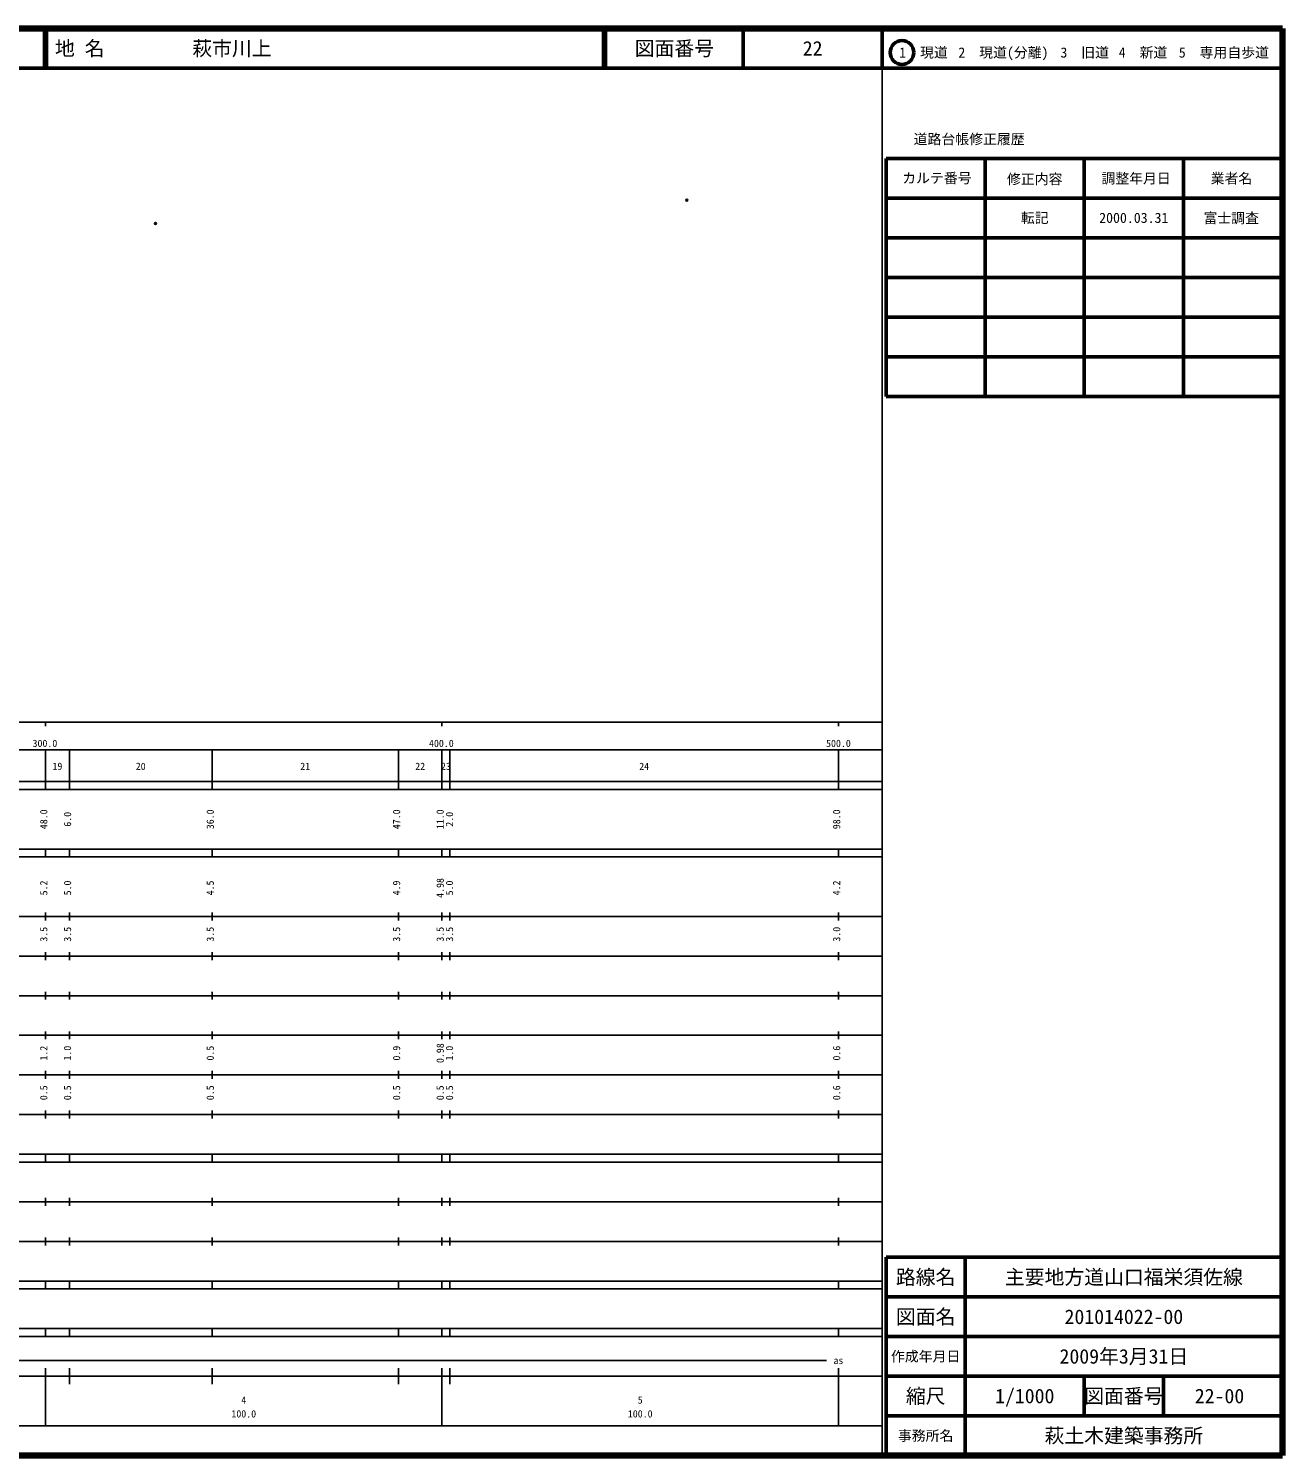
# Model space of a CAD drawing. Units: millimetres on the paper. Extents: x 40 to 680, y 20 to 380.
# Drawn here: x 363.7 to 680, y 20 to 380 of the extents above; entities that cross this region are included whole.
import ezdxf
from ezdxf.enums import TextEntityAlignment as Align

# ---------------------------------------------------------------- set-up
doc = ezdxf.new("R2010")
doc.units = ezdxf.units.MM
doc.header["$PDMODE"] = 32
doc.header["$PDSIZE"] = 0.5
doc.layers.add('M-OTRS', color=6, linetype='Continuous')
doc.layers.add('M-TTL-TXT', color=7, linetype='Continuous')
for name, color, linetype, lineweight in [('M-TTL', 2, 'Continuous', 140), ('M-TTL-BAND', 7, 'Continuous', 25), ('M-TTL-FRAM', 2, 'Continuous', 50), ('M-TTL-LINE', 7, 'Continuous', 50)]:
    doc.layers.add(name, color=color, linetype=linetype, lineweight=lineweight)
doc.styles.add('ＭＳ ゴシック', font='')
doc.styles.get('ＭＳ ゴシック').set_extended_font_data('MS Gothic')

msp = doc.modelspace()

# ---------------------------------------------------------------- linework, layer by layer
at = {"layer": 'M-OTRS'}
for p in [(529.732, 336.702), (395.724, 330.833)]:
    msp.add_point(p, dxfattribs=at)
at = {"layer": 'M-TTL'}
for p, q in [((680, 380), (40, 380)), ((680, 20), (680, 380)), ((40, 20), (680, 20))]:
    msp.add_line(p, q, dxfattribs=at)
at = {"layer": 'M-TTL-BAND'}
for p, q in [((579, 20), (579, 370)), ((40, 205), (579, 205)), ((368, 205), (368, 204)), ((468, 205), (468, 204)), ((568, 205), (568, 204)), ((68, 198), (579, 198)), ((368, 188), (368, 198)), ((374, 188), (374, 198)), ((410, 188), (410, 198)), ((457, 188), (457, 198)), ((468, 188), (468, 198)), ((470, 188), (470, 198)), ((568, 188), (568, 198)), ((40, 190), (579, 190)), ((40, 188), (579, 188)), ((40, 173), (579, 173)), ((368, 171), (368, 173)), ((374, 171), (374, 173)), ((410, 171), (410, 173)), ((457, 171), (457, 173)), ((468, 171), (468, 173)), ((470, 171), (470, 173)), ((568, 171), (568, 173)), ((40, 171), (579, 171)), ((40, 156), (579, 156)), ((368, 155), (368, 157)), ((374, 155), (374, 157)), ((410, 155), (410, 157)), ((457, 155), (457, 157)), ((468, 155), (468, 157)), ((470, 155), (470, 157)), ((568, 155), (568, 157)), ((46, 146), (579, 146)), ((368, 145), (368, 147)), ((374, 145), (374, 147)), ((410, 145), (410, 147)), ((457, 145), (457, 147)), ((468, 145), (468, 147)), ((470, 145), (470, 147)), ((568, 145), (568, 147)), ((368, 135), (368, 137)), ((374, 135), (374, 137)), ((410, 135), (410, 137)), ((457, 135), (457, 137)), ((468, 135), (468, 137)), ((470, 135), (470, 137)), ((568, 135), (568, 137)), ((52, 136), (579, 136)), ((46, 126), (579, 126)), ((368, 125), (368, 127)), ((374, 125), (374, 127)), ((410, 125), (410, 127)), ((457, 125), (457, 127)), ((468, 125), (468, 127)), ((470, 125), (470, 127)), ((568, 125), (568, 127)), ((52, 116), (579, 116)), ((368, 115), (368, 117)), ((374, 115), (374, 117)), ((410, 115), (410, 117)), ((457, 115), (457, 117)), ((468, 115), (468, 117)), ((470, 115), (470, 117)), ((568, 115), (568, 117)), ((46, 106), (579, 106)), ((368, 105), (368, 107)), ((374, 105), (374, 107)), ((410, 105), (410, 107)), ((457, 105), (457, 107)), ((468, 105), (468, 107)), ((470, 105), (470, 107)), ((568, 105), (568, 107)), ((40, 96), (579, 96)), ((40, 94), (579, 94)), ((368, 94), (368, 96)), ((374, 94), (374, 96)), ((410, 94), (410, 96)), ((457, 94), (457, 96)), ((468, 94), (468, 96)), ((470, 94), (470, 96)), ((568, 94), (568, 96)), ((49, 84), (579, 84)), ((368, 83), (368, 85)), ((374, 83), (374, 85)), ((410, 83), (410, 85)), ((457, 83), (457, 85)), ((468, 83), (468, 85)), ((470, 83), (470, 85)), ((568, 83), (568, 85)), ((40, 74), (579, 74)), ((368, 73), (368, 75)), ((374, 73), (374, 75)), ((410, 73), (410, 75)), ((457, 73), (457, 75)), ((468, 73), (468, 75)), ((470, 73), (470, 75)), ((568, 73), (568, 75)), ((40, 64), (579, 64)), ((40, 62), (579, 62)), ((368, 62), (368, 64)), ((374, 62), (374, 64)), ((410, 62), (410, 64)), ((457, 62), (457, 64)), ((468, 62), (468, 64)), ((470, 62), (470, 64)), ((568, 62), (568, 64)), ((40, 52), (579, 52)), ((368, 50), (368, 52)), ((374, 50), (374, 52)), ((410, 50), (410, 52)), ((457, 50), (457, 52)), ((468, 50), (468, 52)), ((470, 50), (470, 52)), ((568, 50), (568, 52)), ((40, 50), (579, 50)), ((71, 44), (565, 44)), ((40, 40), (579, 40)), ((368, 27.5), (368, 42)), ((374, 38), (374, 42)), ((410, 38), (410, 42)), ((457, 38), (457, 42)), ((468, 27.5), (468, 42)), ((470, 38), (470, 42)), ((568, 27.5), (568, 42)), ((68, 27.5), (579, 27.5))]:
    msp.add_line(p, q, dxfattribs=at)
at = {"layer": 'M-TTL-FRAM'}
for p, q in [((580, 347.197), (580, 287.197)), ((580, 347.197), (680, 347.197)), ((580, 287.197), (680, 287.197)), ((680, 70), (580, 70)), ((580, 70), (580, 20))]:
    msp.add_line(p, q, dxfattribs=at)
at = {"layer": 'M-TTL-LINE'}
for p, q in [((367.75, 380), (367.75, 370)), ((368.25, 380), (368.25, 370)), ((508.747, 380), (508.747, 370)), ((509.247, 380), (509.247, 370)), ((543.997, 380), (543.997, 370)), ((579, 380), (579, 370)), ((40, 370), (680, 370)), ((605, 347.197), (605, 287.197)), ((630, 347.197), (630, 287.197)), ((655, 347.197), (655, 287.197)), ((580, 337.197), (680, 337.197)), ((580, 327.197), (680, 327.197)), ((580, 317.197), (680, 317.197)), ((580, 307.197), (680, 307.197)), ((580, 297.197), (680, 297.197)), ((600, 70), (600, 20)), ((680, 60), (580, 60)), ((680, 50), (580, 50)), ((680, 40), (580, 40)), ((630, 40), (630, 30)), ((650, 40), (650, 30)), ((680, 30), (580, 30))]:
    msp.add_line(p, q, dxfattribs=at)
msp.add_circle((584.031, 373.958), 3, dxfattribs=at)

# ---------------------------------------------------------------- texts
at = {"layer": 'M-TTL-BAND', "style": 'ＭＳ ゴシック'}
for s, p in [('300.0', (367.844, 198.195)), ('400.0', (467.844, 198.195)), ('500.0', (568, 198.195)), ('19', (371, 192.405)), ('20', (392, 192.405)), ('21', (433.5, 192.405)), ('22', (462.5, 192.405)), ('23', (469, 192.405)), ('24', (519, 192.405)), ('as', (568, 42.5)), ('4', (418, 32.523)), ('5', (518, 32.523)), ('100.0', (418, 29.033)), ('100.0', (518, 29.033))]:
    msp.add_text(s, height=1.833, dxfattribs=at).set_placement(p, align=Align.BOTTOM_CENTER)
for s, p in [('48.0', (369, 180.5)), ('6.0', (375, 180.5)), ('36.0', (411, 180.5)), ('47.0', (458, 180.5)), ('11.0', (469, 180.5)), ('2.0', (471.348, 180.5)), ('98.0', (569, 180.5)), ('5.2', (369, 163.174)), ('5.0', (375, 163.174)), ('4.5', (411, 163.174)), ('4.9', (458, 163.174)), ('4.98', (469, 163.174)), ('5.0', (471.348, 163.174)), ('4.2', (569, 163.174)), ('3.5', (369, 151.5)), ('3.5', (375, 151.5)), ('3.5', (411, 151.5)), ('3.5', (458, 151.5)), ('3.5', (469, 151.5)), ('3.5', (471.348, 151.5)), ('3.0', (569, 151.5)), ('1.2', (369, 121.5)), ('1.0', (375, 121.5)), ('0.5', (411, 121.5)), ('0.9', (458, 121.5)), ('0.98', (469, 121.5)), ('1.0', (471.348, 121.5)), ('0.6', (569, 121.5)), ('0.5', (369, 111.5)), ('0.5', (375, 111.5)), ('0.5', (411, 111.5)), ('0.5', (458, 111.5)), ('0.5', (469, 111.5)), ('0.5', (471.348, 111.5)), ('0.6', (569, 111.5))]:
    msp.add_text(s, height=1.833, rotation=90, dxfattribs=at).set_placement(p, align=Align.BOTTOM_CENTER)
at = {"layer": 'M-TTL-TXT', "style": 'ＭＳ ゴシック'}
for s, p in [('地 名', (370.38, 375)), ('萩市川上', (405.024, 375))]:
    msp.add_text(s, height=3.666, dxfattribs=at).set_placement(p, align=Align.MIDDLE_LEFT)
for s, height, p in [('図面番号', 3.666, (526.622, 375)), ('22', 3.666, (561.497, 375)), ('1\u3000現道', 2.566, (589.448, 373.958)), ('2\u3000現道(分離)', 2.566, (609.619, 373.958)), ('3\u3000旧道', 2.566, (630.121, 373.958)), ('4\u3000新道', 2.566, (644.824, 373.958)), ('5\u3000専用自歩道', 2.566, (665.228, 373.958)), ('道路台帳修正履歴', 2.566, (600.968, 352.113)), ('カルテ番号', 2.566, (592.839, 342.277)), ('修正内容', 2.566, (617.509, 342.023)), ('調整年月日', 2.566, (643.089, 342.197)), ('業者名', 2.566, (667.134, 342.197)), ('転記', 2.566, (617.5, 332.245)), ('2000.03.31', 2.566, (642.5, 332.245)), ('富士調査', 2.566, (667.077, 332.189)), ('路線名', 3.666, (590, 65)), ('路線名', 3.666, (590, 65)), ('主要地方道山口福栄須佐線', 3.666, (640, 65)), ('図面名', 3.666, (590, 55)), ('図面名', 3.666, (590, 55)), ('201014022-00', 3.666, (640, 55)), ('2009年3月31日', 3.666, (640, 45)), ('作成年月日', 2.566, (590, 45)), ('作成年月日', 2.566, (590, 45)), ('縮尺', 3.666, (590, 35)), ('縮尺', 3.666, (590, 35)), ('1/1000', 3.666, (615, 35)), ('図面番号', 3.666, (640, 35)), ('図面番号', 3.666, (640, 35)), ('22-00', 3.666, (664.125, 35)), ('事務所名', 2.566, (590, 25)), ('事務所名', 2.566, (590, 25)), ('萩土木建築事務所', 3.666, (640, 25))]:
    msp.add_text(s, height=height, dxfattribs=at).set_placement(p, align=Align.MIDDLE_CENTER)

doc.saveas('drawing.dxf')
